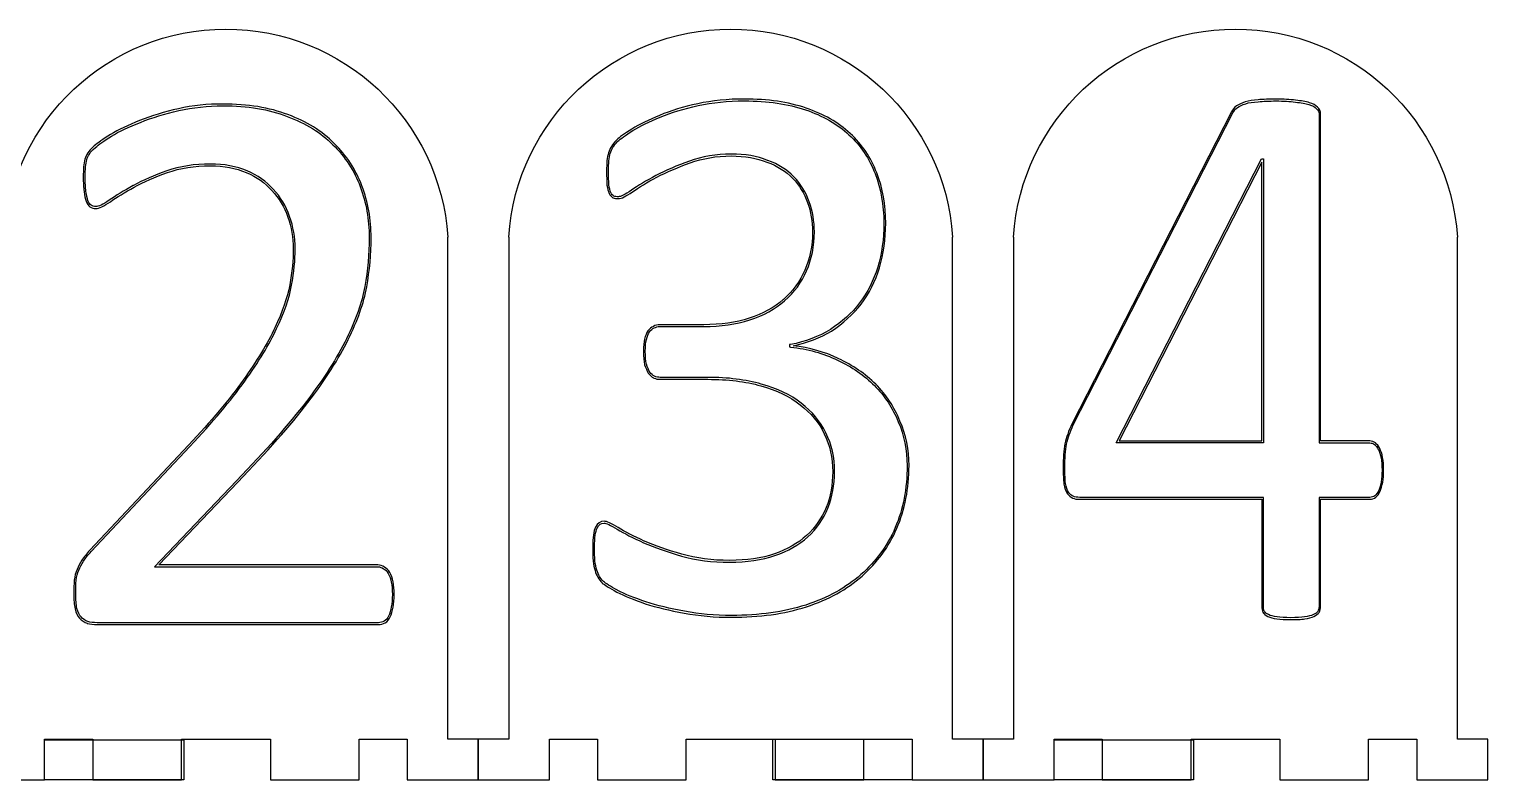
# Model space of a CAD drawing. Header units: millimetres. Extents: x 2 to 252, y -164 to -3.
# Drawn here: x 107.1 to 250.8, y -77.3 to -3.3 of the extents above; entities that cross this region are included whole.
import ezdxf

# ---------------------------------------------------------------- set-up
doc = ezdxf.new("R2010")
doc.units = ezdxf.units.MM
doc.layers.get('0').update_dxf_attribs({"linetype": 'CONTINUOUS'})

msp = doc.modelspace()

# ---------------------------------------------------------------- linework, layer by layer
for p, q in [((121.78, -11.16), (121.78, -11.16)), ((173, -10.85), (173, -10.85)), ((177.57, -10.21), (177.57, -10.21)), ((225.57, -11.47), (209.84, -42.25)), ((225.57, -11.47), (225.57, -11.47)), ((226.07, -10.89), (226.06, -10.89)), ((226.07, -10.89), (226.07, -10.89)), ((228.21, -10.48), (228.21, -10.48)), ((228.21, -10.48), (228.21, -10.48)), ((231.87, -10.52), (231.87, -10.52)), ((231.87, -10.52), (231.87, -10.52)), ((231.89, -10.33), (231.89, -10.33)), ((233.95, -11.16), (233.95, -11.16)), ((233.95, -11.16), (233.96, -11.17)), ((118.03, -12.51), (118.03, -12.51)), ((132.5, -11.93), (132.5, -11.93)), ((132.5, -11.93), (132.5, -11.93)), ((169.27, -11.99), (169.27, -11.99)), ((169.27, -11.99), (169.27, -11.99)), ((209.98, -42.34), (225.71, -11.57)), ((225.71, -11.57), (225.71, -11.57)), ((234.2, -11.68), (234.2, -44.11)), ((234.36, -43.92), (234.36, -11.68)), ((115.08, -13.71), (115.08, -13.71)), ((187.86, -13.73), (187.86, -13.73)), ((113.6, -14.99), (113.6, -14.99)), ((113.6, -14.99), (113.61, -14.99)), ((164.35, -15.57), (164.35, -15.57)), ((164.35, -15.57), (164.35, -15.57)), ((112.56, -16.13), (112.56, -16.13)), ((112.56, -16.13), (112.56, -16.14)), ((164.21, -16.31), (164.21, -16.31)), ((172.15, -16.33), (172.15, -16.33)), ((179.79, -16.43), (179.79, -16.43)), ((179.79, -16.43), (179.79, -16.43)), ((179.86, -16.26), (179.85, -16.26)), ((120.64, -17.28), (120.64, -17.28)), ((120.64, -17.28), (120.64, -17.28)), ((164.02, -18.68), (164.02, -18.68)), ((164.02, -18.68), (164.02, -18.69)), ((164.21, -18.67), (164.21, -18.66)), ((190.44, -17.56), (190.44, -17.56)), ((190.44, -17.56), (190.44, -17.56)), ((190.61, -17.5), (190.61, -17.5)), ((117.34, -18.73), (117.33, -18.73)), ((130.99, -19.22), (130.99, -19.23)), ((164.22, -19.51), (164.22, -19.52)), ((164.22, -19.52), (164.23, -19.52)), ((164.6, -19.94), (164.61, -19.94)), ((164.61, -19.94), (164.62, -19.95)), ((166.54, -19.36), (166.54, -19.36)), ((112.68, -20.28), (112.68, -20.29)), ((112.68, -20.29), (112.68, -20.29)), ((113.06, -20.83), (113.06, -20.83)), ((113.06, -20.83), (113.06, -20.84)), ((114.96, -20.18), (114.96, -20.18)), ((115.07, -20.33), (115.07, -20.33)), ((183.96, -20.36), (183.96, -20.36)), ((132.74, -21.78), (132.74, -21.78)), ((148.34, -73.32), (148.34, -23.83)), ((154.34, -23.83), (154.34, -73.32)), ((198.09, -73.32), (198.09, -23.83)), ((204.09, -23.83), (204.09, -73.32)), ((247.84, -73.32), (247.84, -23.83)), ((183.52, -27.08), (183.52, -27.08)), ((183.52, -27.08), (183.52, -27.08)), ((190.88, -26.84), (190.88, -26.84)), ((181.41, -29.96), (181.4, -29.96)), ((181.4, -29.96), (181.4, -29.96)), ((181.52, -30.09), (181.53, -30.09)), ((189.07, -30.43), (189.07, -30.42)), ((131.29, -32.75), (131.29, -32.75)), ((131.46, -32.83), (131.46, -32.83)), ((168.05, -33.07), (168.05, -33.07)), ((168.66, -32.78), (168.67, -32.78)), ((168.67, -32.78), (168.67, -32.78)), ((173.55, -32.46), (169.24, -32.46)), ((169.24, -32.64), (173.55, -32.64)), ((178.04, -31.81), (178.04, -31.81)), ((138.34, -33.84), (138.34, -33.84)), ((167.91, -33.91), (167.91, -33.9)), ((167.91, -33.91), (167.91, -33.91)), ((168.2, -33.17), (168.2, -33.17)), ((182.1, -34.41), (182.02, -34.42)), ((182.02, -34.42), (182.02, -34.65)), ((186.14, -33.08), (186.14, -33.08)), ((182.02, -34.65), (182.11, -34.66)), ((186.82, -35.79), (186.82, -35.79)), ((167.73, -36.39), (167.73, -36.39)), ((167.73, -36.39), (167.73, -36.4)), ((168.09, -37.22), (168.09, -37.22)), ((168.09, -37.22), (168.09, -37.23)), ((186.74, -35.95), (186.74, -35.95)), ((186.74, -35.95), (186.74, -35.95)), ((128.16, -37.92), (128.16, -37.92)), ((128.31, -38.03), (128.31, -38.03)), ((168.62, -37.71), (168.62, -37.71)), ((168.62, -37.71), (168.63, -37.72)), ((173.97, -37.65), (169.27, -37.65)), ((169.27, -37.84), (173.97, -37.84)), ((179.19, -38.48), (179.19, -38.48)), ((183.05, -40.34), (183.05, -40.34)), ((192.73, -42.02), (192.73, -42.02)), ((192.73, -42.02), (192.73, -42.02)), ((209.84, -42.25), (209.84, -42.25)), ((209.98, -42.34), (209.98, -42.34)), ((122.78, -44.33), (113.05, -54.69)), ((113.18, -54.82), (122.91, -44.46)), ((185.43, -43.21), (185.43, -43.21)), ((185.43, -43.21), (185.43, -43.21)), ((185.6, -43.13), (185.6, -43.13)), ((209.31, -44.23), (209.31, -44.23)), ((209.58, -43.31), (209.58, -43.31)), ((209.58, -43.31), (209.58, -43.31)), ((234.2, -44.11), (239.2, -44.11)), ((239.2, -43.92), (234.36, -43.92)), ((240.04, -44.77), (240.05, -44.77)), ((240.05, -44.77), (240.05, -44.77)), ((127.51, -47.84), (119.41, -56.33)), ((119.85, -56.14), (127.64, -47.97)), ((127.51, -47.84), (127.51, -47.84)), ((127.64, -47.97), (127.64, -47.97)), ((209.05, -48.14), (209.05, -48.14)), ((209.05, -48.14), (209.05, -48.15)), ((209.37, -49.08), (209.37, -49.09)), ((209.37, -49.09), (209.38, -49.09)), ((228.72, -49.48), (210.62, -49.48)), ((210.62, -49.67), (228.56, -49.67)), ((228.56, -49.67), (228.56, -60.22)), ((228.72, -60.22), (228.72, -49.48)), ((239.2, -49.48), (234.2, -49.48)), ((234.2, -49.48), (234.2, -60.22)), ((234.36, -60.22), (234.36, -49.67)), ((234.36, -49.67), (239.2, -49.67)), ((185.79, -50.54), (185.79, -50.54)), ((185.79, -50.54), (185.79, -50.54)), ((165.02, -52.61), (165.02, -52.61)), ((165.12, -52.46), (165.12, -52.46)), ((167.63, -53.95), (167.63, -53.96)), ((167.63, -53.96), (167.63, -53.96)), ((167.71, -53.79), (167.7, -53.79)), ((112.26, -55.68), (112.26, -55.68)), ((112.26, -55.68), (112.26, -55.68)), ((112.42, -55.78), (112.42, -55.78)), ((162.65, -55.75), (162.65, -55.76)), ((162.65, -55.76), (162.65, -55.76)), ((171.35, -55.26), (171.35, -55.26)), ((111.96, -56.66), (111.96, -56.66)), ((111.96, -56.66), (111.96, -56.66)), ((119.41, -56.33), (141.45, -56.33)), ((141.45, -56.14), (119.85, -56.14)), ((141.98, -56.51), (141.98, -56.51)), ((141.98, -56.51), (141.99, -56.51)), ((142.45, -56.98), (142.46, -56.99)), ((142.46, -56.99), (142.46, -56.99)), ((142.62, -56.89), (142.61, -56.89)), ((111.51, -57.63), (111.51, -57.63)), ((111.51, -57.63), (111.51, -57.63)), ((142.75, -57.85), (142.75, -57.85)), ((142.75, -57.85), (142.75, -57.85)), ((163.55, -57.91), (163.56, -57.92)), ((163.56, -57.92), (163.56, -57.92)), ((164.99, -58.81), (164.99, -58.81)), ((164.99, -58.81), (164.99, -58.81)), ((165.08, -58.65), (165.07, -58.64)), ((142.75, -60.27), (142.75, -60.27)), ((142.75, -60.27), (142.75, -60.27)), ((142.94, -60.31), (142.94, -60.3)), ((167.79, -59.96), (167.79, -59.96)), ((183.67, -60.27), (183.67, -60.27)), ((111.59, -60.46), (111.59, -60.46)), ((111.59, -60.46), (111.59, -60.47)), ((112.04, -61.4), (112.04, -61.4)), ((112.04, -61.4), (112.04, -61.4)), ((142.49, -61.18), (142.49, -61.18)), ((142.49, -61.18), (142.49, -61.18)), ((171.66, -60.7), (171.66, -60.7)), ((228.67, -60.82), (228.67, -60.82)), ((228.67, -60.82), (228.68, -60.83)), ((229.15, -61.21), (229.15, -61.21)), ((229.15, -61.21), (229.15, -61.21)), ((234.2, -60.83), (234.21, -60.83)), ((234.21, -60.83), (234.21, -60.83)), ((112.77, -61.89), (112.78, -61.89)), ((112.78, -61.89), (112.78, -61.9)), ((141.49, -61.83), (113.77, -61.83)), ((113.77, -62.02), (141.49, -62.02)), ((142.15, -61.85), (142.16, -61.85)), ((142.16, -61.85), (142.16, -61.85)), ((108.59, -77.32), (108.59, -73.32)), ((108.59, -73.32), (113.34, -73.32)), ((108.59, -73.38), (122.33, -73.38)), ((108.59, -77.32), (108.59, -73.38)), ((113.34, -73.32), (113.34, -77.32)), ((122.09, -77.32), (122.09, -73.32)), ((122.09, -73.32), (130.84, -73.32)), ((122.33, -73.38), (122.33, -77.32)), ((130.84, -73.32), (130.84, -77.32)), ((139.59, -77.32), (139.59, -73.32)), ((139.59, -73.32), (144.34, -73.32)), ((144.34, -73.32), (144.34, -77.32)), ((151.34, -73.32), (148.34, -73.32)), ((151.34, -77.32), (151.34, -73.32)), ((154.34, -73.32), (151.34, -73.32)), ((151.34, -73.32), (151.34, -77.32)), ((158.34, -77.32), (158.34, -73.32)), ((158.34, -73.32), (163.09, -73.32)), ((163.09, -73.32), (163.09, -77.32)), ((171.84, -77.32), (171.84, -73.32)), ((171.84, -73.32), (180.59, -73.32)), ((180.37, -73.32), (194.09, -73.32)), ((180.37, -77.32), (180.37, -73.32)), ((180.59, -73.32), (180.59, -77.32)), ((189.34, -77.32), (189.34, -73.32)), ((189.34, -73.32), (194.09, -73.32)), ((194.09, -73.32), (194.09, -77.32)), ((194.09, -73.32), (194.09, -77.32)), ((201.09, -73.32), (198.09, -73.32)), ((201.09, -77.32), (201.09, -73.32)), ((204.09, -73.32), (201.09, -73.32)), ((201.09, -73.32), (201.09, -77.32)), ((208.09, -77.32), (208.09, -73.32)), ((208.09, -73.32), (212.84, -73.32)), ((208.09, -73.38), (221.83, -73.38)), ((208.09, -77.32), (208.09, -73.38)), ((212.84, -73.32), (212.84, -77.32)), ((221.59, -77.32), (221.59, -73.32)), ((221.59, -73.32), (230.34, -73.32)), ((221.83, -73.38), (221.83, -77.32)), ((230.34, -73.32), (230.34, -77.32)), ((239.09, -77.32), (239.09, -73.32)), ((239.09, -73.32), (243.84, -73.32)), ((243.84, -73.32), (243.84, -77.32)), ((250.84, -73.32), (247.84, -73.32)), ((250.84, -77.32), (250.84, -73.32)), ((101.59, -77.32), (108.59, -77.32)), ((122.33, -77.32), (108.59, -77.32)), ((113.34, -77.32), (122.09, -77.32)), ((130.84, -77.32), (139.59, -77.32)), ((144.34, -77.32), (151.34, -77.32)), ((151.34, -77.32), (158.34, -77.32)), ((163.09, -77.32), (171.84, -77.32)), ((194.09, -77.32), (180.37, -77.32)), ((180.59, -77.32), (189.34, -77.32)), ((194.09, -77.32), (201.09, -77.32)), ((201.09, -77.32), (208.09, -77.32)), ((221.83, -77.32), (208.09, -77.32)), ((212.84, -77.32), (221.59, -77.32)), ((230.34, -77.32), (239.09, -77.32)), ((243.84, -77.32), (250.84, -77.32))]:
    msp.add_line(p, q)
for points in [[(214.22, -44.11), (228.53, -16.12), (228.64, -16.12), (228.72, -16.12), (228.72, -44.11)], [(228.56, -43.92), (228.56, -16.43), (214.51, -43.92)]]:
    msp.add_lwpolyline(points, close=True)
at = {"extrusion": (0, 0, -1)}
for centre in [(-126.46, -25.24), (-176.21, -25.24), (-225.96, -25.24)]:
    msp.add_arc(centre, 21.92, 3.6953, 176.3047, dxfattribs=at)
for points, degree in [([(121.78, -11.16), (120.4, -11.48), (119.13, -11.87), (117.96, -12.34)], 3), ([(118.03, -12.51), (119.19, -12.05), (120.45, -11.66), (121.82, -11.35)], 3), ([(126.18, -10.7), (124.65, -10.7), (123.18, -10.85), (121.78, -11.16)], 3), ([(121.82, -11.35), (123.21, -11.04), (124.66, -10.88), (126.18, -10.88)], 3), ([(132.57, -11.75), (130.75, -11.05), (128.62, -10.7), (126.18, -10.7)], 3), ([(126.18, -10.88), (128.6, -10.88), (130.7, -11.23), (132.5, -11.93)], 3), ([(172.96, -10.67), (171.56, -10.98), (170.3, -11.36), (169.2, -11.82)], 3), ([(169.27, -11.99), (170.36, -11.54), (171.6, -11.16), (173, -10.85)], 3), ([(177.57, -10.21), (175.93, -10.21), (174.39, -10.37), (172.96, -10.67)], 3), ([(173, -10.85), (174.42, -10.55), (175.94, -10.39), (177.57, -10.39)], 3), ([(183.64, -11.1), (181.89, -10.51), (179.87, -10.21), (177.57, -10.21)], 3), ([(177.57, -10.4), (179.85, -10.4), (181.86, -10.69), (183.58, -11.27)], 3), ([(183.58, -11.27), (185.3, -11.85), (186.73, -12.67), (187.86, -13.73)], 3), ([(187.99, -13.6), (186.83, -12.52), (185.38, -11.69), (183.64, -11.1)], 3), ([(226.06, -10.89), (225.85, -11.06), (225.69, -11.25), (225.57, -11.47)], 3), ([(225.71, -11.57), (225.81, -11.37), (225.96, -11.2), (226.15, -11.05)], 3), ([(226.93, -10.49), (226.59, -10.6), (226.3, -10.73), (226.07, -10.89)], 3), ([(226.15, -11.05), (226.37, -10.9), (226.64, -10.77), (226.97, -10.67)], 3), ([(228.19, -10.29), (227.7, -10.32), (227.28, -10.38), (226.93, -10.49)], 3), ([(226.97, -10.67), (227.3, -10.57), (227.71, -10.5), (228.21, -10.48)], 3), ([(229.96, -10.21), (229.28, -10.21), (228.69, -10.24), (228.19, -10.29)], 3), ([(228.21, -10.48), (228.7, -10.43), (229.28, -10.4), (229.96, -10.4)], 3), ([(231.89, -10.33), (231.34, -10.25), (230.7, -10.21), (229.96, -10.21)], 3), ([(229.96, -10.4), (230.7, -10.4), (231.33, -10.44), (231.87, -10.52)], 3), ([(231.87, -10.52), (232.43, -10.57), (232.88, -10.65), (233.21, -10.75)], 3), ([(233.25, -10.57), (232.91, -10.46), (232.45, -10.38), (231.89, -10.33)], 3), ([(233.21, -10.75), (233.54, -10.85), (233.79, -10.99), (233.95, -11.16)], 3), ([(234.06, -11.02), (233.86, -10.82), (233.59, -10.67), (233.25, -10.57)], 3), ([(233.96, -11.17), (234.12, -11.31), (234.2, -11.47), (234.2, -11.68)], 3), ([(234.36, -11.68), (234.36, -11.42), (234.25, -11.19), (234.06, -11.02)], 3), ([(117.96, -12.34), (116.82, -12.78), (115.86, -13.24), (115.08, -13.71)], 3), ([(115.18, -13.87), (115.95, -13.4), (116.9, -12.95), (118.03, -12.51)], 3), ([(132.5, -11.93), (134.33, -12.6), (135.83, -13.53), (137, -14.71)], 3), ([(137.14, -14.58), (135.94, -13.37), (134.41, -12.43), (132.57, -11.75)], 3), ([(169.2, -11.82), (168.13, -12.26), (167.22, -12.71), (166.47, -13.17)], 3), ([(166.57, -13.32), (167.3, -12.87), (168.2, -12.43), (169.27, -11.99)], 3), ([(115.08, -13.71), (114.33, -14.18), (113.8, -14.55), (113.48, -14.84)], 3), ([(113.61, -14.99), (113.91, -14.71), (114.43, -14.33), (115.18, -13.87)], 3), ([(164.97, -14.25), (164.73, -14.48), (164.56, -14.69), (164.46, -14.88)], 3), ([(166.47, -13.17), (165.73, -13.63), (165.23, -13.99), (164.97, -14.25)], 3), ([(165.1, -14.38), (165.34, -14.14), (165.83, -13.78), (166.57, -13.32)], 3), ([(187.86, -13.73), (189.02, -14.8), (189.88, -16.07), (190.44, -17.56)], 3), ([(190.61, -17.5), (190.04, -15.98), (189.17, -14.68), (187.99, -13.6)], 3), ([(112.84, -15.53), (112.74, -15.72), (112.64, -15.92), (112.56, -16.13)], 3), ([(112.74, -16.19), (112.82, -15.99), (112.9, -15.8), (113, -15.63)], 3), ([(113.48, -14.84), (113.17, -15.11), (112.96, -15.33), (112.84, -15.53)], 3), ([(113, -15.63), (113.1, -15.46), (113.3, -15.24), (113.6, -14.99)], 3), ([(137, -14.71), (138.21, -15.9), (139.11, -17.27), (139.7, -18.84)], 3), ([(139.87, -18.78), (139.27, -17.18), (138.36, -15.78), (137.14, -14.58)], 3), ([(164.18, -15.51), (164.1, -15.73), (164.05, -15.99), (164.02, -16.3)], 3), ([(164.46, -14.88), (164.35, -15.07), (164.26, -15.27), (164.18, -15.51)], 3), ([(164.18, -15.51), (164.18, -15.51), (164.18, -15.51), (164.18, -15.51)], 3), ([(164.18, -15.51), (164.18, -15.51), (164.18, -15.51), (164.18, -15.51)], 3), ([(164.21, -16.31), (164.23, -16.01), (164.28, -15.76), (164.35, -15.57)], 3), ([(164.35, -15.57), (164.43, -15.34), (164.52, -15.15), (164.61, -14.97)], 3), ([(164.61, -14.97), (164.71, -14.81), (164.87, -14.61), (165.1, -14.38)], 3), ([(176.27, -15.64), (174.78, -15.64), (173.41, -15.87), (172.15, -16.33)], 3), ([(179.85, -16.26), (178.82, -15.84), (177.63, -15.64), (176.27, -15.64)], 3), ([(112.44, -16.9), (112.42, -17.18), (112.4, -17.52), (112.4, -17.92)], 3), ([(112.56, -16.14), (112.51, -16.35), (112.47, -16.61), (112.44, -16.9)], 3), ([(112.59, -17.92), (112.59, -17.53), (112.6, -17.19), (112.63, -16.91)], 3), ([(112.63, -16.91), (112.65, -16.63), (112.69, -16.39), (112.74, -16.19)], 3), ([(112.74, -16.19), (112.74, -16.19), (112.74, -16.19), (112.74, -16.19)], 3), ([(124.94, -16.62), (123.35, -16.62), (121.92, -16.84), (120.64, -17.28)], 3), ([(120.7, -17.46), (121.96, -17.02), (123.37, -16.8), (124.94, -16.8)], 3), ([(128.54, -17.28), (127.49, -16.84), (126.29, -16.62), (124.94, -16.62)], 3), ([(124.94, -16.8), (126.27, -16.8), (127.45, -17.02), (128.47, -17.46)], 3), ([(164.02, -16.3), (164, -16.58), (163.98, -16.91), (163.98, -17.3)], 3), ([(164.17, -17.3), (164.17, -16.92), (164.18, -16.59), (164.21, -16.31)], 3), ([(172.15, -16.33), (170.92, -16.77), (169.82, -17.24), (168.85, -17.75)], 3), ([(168.93, -17.91), (169.9, -17.41), (170.99, -16.94), (172.21, -16.51)], 3), ([(172.21, -16.51), (173.45, -16.05), (174.8, -15.82), (176.27, -15.82)], 3), ([(176.27, -15.82), (177.61, -15.82), (178.78, -16.03), (179.79, -16.43)], 3), ([(179.79, -16.43), (180.82, -16.81), (181.67, -17.34), (182.32, -18.01)], 3), ([(182.45, -17.88), (181.78, -17.18), (180.91, -16.64), (179.86, -16.26)], 3), ([(112.4, -17.92), (112.4, -18.46), (112.43, -18.93), (112.48, -19.33)], 3), ([(112.67, -19.31), (112.61, -18.92), (112.59, -18.46), (112.59, -17.92)], 3), ([(120.64, -17.28), (119.4, -17.73), (118.3, -18.21), (117.34, -18.73)], 3), ([(117.42, -18.89), (118.37, -18.38), (119.47, -17.9), (120.7, -17.46)], 3), ([(128.47, -17.46), (129.49, -17.89), (130.33, -18.48), (130.99, -19.22)], 3), ([(131.13, -19.1), (130.45, -18.34), (129.58, -17.73), (128.54, -17.28)], 3), ([(163.98, -17.3), (163.98, -17.86), (164, -18.32), (164.02, -18.68)], 3), ([(164.02, -18.69), (164.08, -19.02), (164.14, -19.3), (164.22, -19.51)], 3), ([(164.21, -18.66), (164.18, -18.31), (164.17, -17.86), (164.17, -17.3)], 3), ([(164.39, -19.44), (164.32, -19.24), (164.26, -18.99), (164.21, -18.67)], 3), ([(168.85, -17.75), (167.88, -18.26), (167.07, -18.75), (166.43, -19.21)], 3), ([(166.54, -19.36), (167.17, -18.91), (167.97, -18.42), (168.93, -17.91)], 3), ([(182.32, -18.01), (182.97, -18.69), (183.46, -19.49), (183.79, -20.42)], 3), ([(183.96, -20.36), (183.62, -19.41), (183.12, -18.58), (182.45, -17.88)], 3), ([(190.44, -17.56), (191.02, -19.03), (191.31, -20.66), (191.31, -22.46)], 3), ([(191.49, -22.46), (191.49, -20.64), (191.2, -18.99), (190.61, -17.5)], 3), ([(112.48, -19.33), (112.53, -19.72), (112.6, -20.04), (112.68, -20.28)], 3), ([(112.86, -20.22), (112.78, -20), (112.72, -19.69), (112.67, -19.31)], 3), ([(117.33, -18.73), (116.4, -19.25), (115.61, -19.73), (114.96, -20.18)], 3), ([(115.07, -20.33), (115.71, -19.89), (116.5, -19.41), (117.42, -18.89)], 3), ([(130.99, -19.23), (131.68, -19.97), (132.21, -20.84), (132.56, -21.84)], 3), ([(132.74, -21.78), (132.37, -20.76), (131.84, -19.86), (131.13, -19.1)], 3), ([(139.7, -18.84), (140.29, -20.42), (140.58, -22.09), (140.58, -23.87)], 3), ([(140.77, -23.88), (140.77, -22.07), (140.47, -20.37), (139.87, -18.78)], 3), ([(164.23, -19.52), (164.33, -19.71), (164.46, -19.85), (164.6, -19.94)], 3), ([(164.69, -19.77), (164.59, -19.71), (164.48, -19.6), (164.39, -19.44)], 3), ([(164.62, -19.95), (164.78, -20), (164.96, -20.03), (165.15, -20.03)], 3), ([(165.15, -19.84), (164.98, -19.84), (164.83, -19.82), (164.69, -19.77)], 3), ([(166.43, -19.21), (165.8, -19.64), (165.35, -19.84), (165.15, -19.84)], 3), ([(165.15, -20.03), (165.45, -20.03), (165.89, -19.8), (166.54, -19.36)], 3), ([(112.68, -20.29), (112.79, -20.53), (112.91, -20.71), (113.06, -20.83)], 3), ([(113.17, -20.68), (113.06, -20.59), (112.95, -20.44), (112.86, -20.22)], 3), ([(113.06, -20.84), (113.23, -20.95), (113.42, -21.01), (113.62, -21.01)], 3), ([(113.62, -20.82), (113.46, -20.82), (113.31, -20.77), (113.17, -20.68)], 3), ([(114.96, -20.18), (114.35, -20.61), (113.88, -20.82), (113.62, -20.82)], 3), ([(113.62, -21.01), (113.97, -21.01), (114.44, -20.77), (115.07, -20.33)], 3), ([(183.79, -20.42), (184.11, -21.33), (184.28, -22.29), (184.28, -23.3)], 3), ([(184.46, -23.3), (184.46, -22.27), (184.29, -21.29), (183.96, -20.36)], 3), ([(132.56, -21.84), (132.92, -22.82), (133.1, -23.86), (133.1, -24.96)], 3), ([(133.29, -24.97), (133.29, -23.84), (133.1, -22.78), (132.74, -21.78)], 3), ([(191.31, -22.46), (191.31, -24), (191.11, -25.45), (190.7, -26.79)], 3), ([(190.88, -26.84), (191.29, -25.48), (191.49, -24.02), (191.49, -22.46)], 3), ([(140.58, -23.87), (140.58, -25.48), (140.44, -27.08), (140.16, -28.69)], 3), ([(140.34, -28.72), (140.63, -27.11), (140.77, -25.49), (140.77, -23.88)], 3), ([(184.28, -23.3), (184.28, -24.69), (184.03, -25.95), (183.52, -27.08)], 3), ([(183.69, -27.16), (184.2, -26), (184.46, -24.71), (184.46, -23.3)], 3), ([(133.1, -24.96), (133.1, -26.07), (132.99, -27.26), (132.75, -28.53)], 3), ([(132.94, -28.56), (133.17, -27.29), (133.29, -26.09), (133.29, -24.97)], 3), ([(183.52, -27.08), (183.04, -28.19), (182.34, -29.15), (181.41, -29.96)], 3), ([(181.53, -30.09), (182.48, -29.27), (183.2, -28.29), (183.69, -27.16)], 3), ([(190.7, -26.79), (190.3, -28.1), (189.7, -29.28), (188.92, -30.31)], 3), ([(189.07, -30.42), (189.86, -29.37), (190.47, -28.18), (190.88, -26.84)], 3), ([(132.75, -28.53), (132.52, -29.79), (132.03, -31.2), (131.29, -32.75)], 3), ([(131.46, -32.83), (132.21, -31.27), (132.7, -29.85), (132.94, -28.56)], 3), ([(140.16, -28.69), (139.87, -30.26), (139.27, -31.98), (138.34, -33.84)], 3), ([(138.51, -33.93), (139.44, -32.05), (140.05, -30.31), (140.34, -28.72)], 3), ([(181.4, -29.96), (180.5, -30.76), (179.38, -31.38), (178.04, -31.81)], 3), ([(178.09, -31.98), (179.45, -31.55), (180.6, -30.92), (181.52, -30.09)], 3), ([(188.92, -30.31), (188.14, -31.32), (187.18, -32.19), (186.04, -32.93)], 3), ([(186.14, -33.08), (187.3, -32.34), (188.27, -31.45), (189.07, -30.43)], 3), ([(131.29, -32.75), (130.57, -34.3), (129.52, -36.02), (128.16, -37.92)], 3), ([(128.31, -38.03), (129.68, -36.13), (130.73, -34.4), (131.46, -32.83)], 3), ([(168.59, -32.62), (168.39, -32.7), (168.21, -32.85), (168.05, -33.07)], 3), ([(168.2, -33.17), (168.35, -32.98), (168.5, -32.85), (168.66, -32.78)], 3), ([(169.24, -32.46), (169, -32.46), (168.78, -32.51), (168.59, -32.62)], 3), ([(168.67, -32.78), (168.83, -32.69), (169.02, -32.64), (169.24, -32.64)], 3), ([(178.04, -31.81), (176.72, -32.24), (175.23, -32.46), (173.55, -32.46)], 3), ([(173.55, -32.64), (175.24, -32.64), (176.76, -32.42), (178.09, -31.98)], 3), ([(186.04, -32.93), (184.9, -33.63), (183.59, -34.13), (182.1, -34.41)], 3), ([(138.34, -33.84), (137.44, -35.68), (136.13, -37.74), (134.4, -40.02)], 3), ([(134.55, -40.13), (136.28, -37.84), (137.6, -35.78), (138.51, -33.93)], 3), ([(167.73, -33.87), (167.65, -34.18), (167.61, -34.58), (167.61, -35.07)], 3), ([(168.05, -33.07), (167.91, -33.26), (167.81, -33.53), (167.73, -33.87)], 3), ([(167.8, -35.07), (167.8, -34.59), (167.84, -34.2), (167.91, -33.91)], 3), ([(167.91, -33.9), (167.99, -33.58), (168.08, -33.34), (168.2, -33.17)], 3), ([(182.36, -34.53), (183.77, -34.24), (185.04, -33.77), (186.14, -33.08)], 3), ([(167.61, -35.07), (167.61, -35.61), (167.65, -36.05), (167.73, -36.39)], 3), ([(167.91, -36.35), (167.84, -36.03), (167.8, -35.6), (167.8, -35.07)], 3), ([(182.11, -34.66), (183.8, -34.84), (185.35, -35.27), (186.74, -35.95)], 3), ([(186.82, -35.79), (185.47, -35.13), (183.98, -34.72), (182.36, -34.53)], 3), ([(190.51, -38.33), (189.48, -37.3), (188.25, -36.46), (186.82, -35.79)], 3), ([(167.73, -36.4), (167.84, -36.73), (167.95, -37.01), (168.09, -37.22)], 3), ([(168.24, -37.12), (168.12, -36.92), (168.01, -36.67), (167.91, -36.35)], 3), ([(168.09, -37.23), (168.25, -37.44), (168.43, -37.6), (168.62, -37.71)], 3), ([(168.7, -37.54), (168.54, -37.45), (168.39, -37.31), (168.24, -37.12)], 3), ([(186.74, -35.95), (188.16, -36.61), (189.37, -37.45), (190.38, -38.46)], 3), ([(128.16, -37.92), (126.82, -39.81), (125.02, -41.95), (122.78, -44.33)], 3), ([(122.91, -44.46), (125.16, -42.07), (126.96, -39.93), (128.31, -38.03)], 3), ([(168.63, -37.72), (168.84, -37.8), (169.06, -37.84), (169.27, -37.84)], 3), ([(169.27, -37.65), (169.08, -37.65), (168.89, -37.62), (168.7, -37.54)], 3), ([(179.23, -38.31), (177.7, -37.87), (175.94, -37.65), (173.97, -37.65)], 3), ([(173.97, -37.84), (175.93, -37.84), (177.67, -38.05), (179.19, -38.48)], 3), ([(179.19, -38.48), (180.73, -38.91), (182.02, -39.53), (183.05, -40.34)], 3), ([(183.16, -40.19), (182.11, -39.37), (180.8, -38.74), (179.23, -38.31)], 3), ([(190.38, -38.46), (191.39, -39.47), (192.17, -40.66), (192.73, -42.02)], 3), ([(192.9, -41.95), (192.34, -40.57), (191.54, -39.36), (190.51, -38.33)], 3), ([(134.4, -40.02), (132.67, -42.27), (130.37, -44.88), (127.51, -47.84)], 3), ([(127.64, -47.97), (130.51, -45.01), (132.81, -42.39), (134.55, -40.13)], 3), ([(185.6, -43.13), (185.06, -42), (184.24, -41.02), (183.16, -40.19)], 3), ([(183.05, -40.34), (184.11, -41.15), (184.9, -42.1), (185.43, -43.21)], 3), ([(192.73, -42.02), (193.31, -43.36), (193.6, -44.8), (193.6, -46.34)], 3), ([(193.79, -46.34), (193.79, -44.78), (193.49, -43.31), (192.9, -41.95)], 3), ([(209.84, -42.25), (209.68, -42.59), (209.54, -42.92), (209.43, -43.24)], 3), ([(209.58, -43.31), (209.69, -43), (209.83, -42.68), (209.98, -42.34)], 3), ([(185.43, -43.21), (185.99, -44.32), (186.27, -45.57), (186.27, -46.96)], 3), ([(186.45, -46.95), (186.45, -45.54), (186.17, -44.27), (185.6, -43.13)], 3), ([(209.16, -44.19), (209.09, -44.51), (209.04, -44.87), (209.02, -45.26)], 3), ([(209.43, -43.24), (209.32, -43.53), (209.22, -43.85), (209.16, -44.19)], 3), ([(209.18, -45.28), (209.2, -44.89), (209.25, -44.54), (209.31, -44.23)], 3), ([(209.31, -44.23), (209.38, -43.9), (209.47, -43.59), (209.58, -43.31)], 3), ([(240.18, -44.67), (239.95, -44.18), (239.61, -43.92), (239.2, -43.92)], 3), ([(239.2, -44.11), (239.56, -44.11), (239.83, -44.32), (240.04, -44.77)], 3), ([(209.02, -45.26), (209, -45.66), (208.98, -46.1), (208.98, -46.6)], 3), ([(209.15, -46.6), (209.15, -46.11), (209.16, -45.66), (209.18, -45.28)], 3), ([(240.05, -44.77), (240.28, -45.19), (240.41, -45.87), (240.41, -46.8)], 3), ([(240.57, -46.8), (240.57, -45.85), (240.44, -45.14), (240.18, -44.67)], 3), ([(186.27, -46.96), (186.27, -48.22), (186.05, -49.39), (185.62, -50.48)], 3), ([(185.79, -50.54), (186.23, -49.44), (186.45, -48.24), (186.45, -46.95)], 3), ([(193.6, -46.34), (193.6, -48.6), (193.21, -50.64), (192.43, -52.46)], 3), ([(192.59, -52.53), (193.39, -50.69), (193.79, -48.62), (193.79, -46.34)], 3), ([(208.98, -46.6), (208.98, -47.23), (209.01, -47.74), (209.05, -48.14)], 3), ([(209.21, -48.11), (209.17, -47.73), (209.15, -47.22), (209.15, -46.6)], 3), ([(240.41, -46.8), (240.41, -47.65), (240.29, -48.31), (240.08, -48.79)], 3), ([(240.22, -48.88), (240.45, -48.36), (240.57, -47.67), (240.57, -46.8)], 3), ([(209.05, -48.15), (209.12, -48.55), (209.23, -48.86), (209.37, -49.08)], 3), ([(209.5, -48.97), (209.38, -48.78), (209.28, -48.49), (209.21, -48.11)], 3), ([(240.08, -48.79), (239.86, -49.26), (239.58, -49.48), (239.2, -49.48)], 3), ([(239.2, -49.67), (239.64, -49.67), (239.99, -49.39), (240.22, -48.88)], 3), ([(209.38, -49.09), (209.54, -49.31), (209.72, -49.46), (209.92, -49.55)], 3), ([(209.97, -49.37), (209.81, -49.3), (209.65, -49.17), (209.5, -48.97)], 3), ([(209.92, -49.55), (210.11, -49.63), (210.34, -49.67), (210.62, -49.67)], 3), ([(210.62, -49.48), (210.36, -49.48), (210.14, -49.44), (209.97, -49.37)], 3), ([(185.62, -50.48), (185.19, -51.53), (184.55, -52.45), (183.7, -53.23)], 3), ([(183.82, -53.37), (184.7, -52.57), (185.35, -51.63), (185.79, -50.54)], 3), ([(162.89, -52.42), (162.69, -52.8), (162.61, -53.45), (162.61, -54.37)], 3), ([(162.79, -54.37), (162.79, -53.46), (162.89, -52.83), (163.05, -52.5)], 3), ([(163.73, -51.83), (163.37, -51.83), (163.08, -52.04), (162.89, -52.42)], 3), ([(163.05, -52.5), (163.22, -52.16), (163.43, -52.01), (163.73, -52.01)], 3), ([(164.28, -51.99), (164.05, -51.89), (163.87, -51.83), (163.73, -51.83)], 3), ([(163.73, -52.01), (163.82, -52.01), (163.98, -52.06), (164.2, -52.16)], 3), ([(164.2, -52.16), (164.42, -52.26), (164.69, -52.41), (165.02, -52.61)], 3), ([(165.12, -52.46), (164.78, -52.25), (164.51, -52.1), (164.28, -51.99)], 3), ([(165.02, -52.61), (165.71, -53.02), (166.58, -53.47), (167.63, -53.95)], 3), ([(167.7, -53.79), (166.66, -53.31), (165.8, -52.86), (165.12, -52.46)], 3), ([(192.43, -52.46), (191.64, -54.26), (190.52, -55.8), (189.05, -57.09)], 3), ([(189.17, -57.23), (190.66, -55.92), (191.8, -54.36), (192.59, -52.53)], 3), ([(162.61, -54.37), (162.61, -54.91), (162.62, -55.37), (162.65, -55.75)], 3), ([(162.83, -55.74), (162.81, -55.36), (162.79, -54.9), (162.79, -54.37)], 3), ([(167.63, -53.96), (168.71, -54.42), (169.95, -54.85), (171.35, -55.26)], 3), ([(171.4, -55.08), (170, -54.68), (168.77, -54.25), (167.71, -53.79)], 3), ([(183.7, -53.23), (182.84, -54.01), (181.78, -54.62), (180.52, -55.05)], 3), ([(180.58, -55.22), (181.86, -54.78), (182.94, -54.17), (183.82, -53.37)], 3), ([(112.26, -55.68), (112.08, -55.97), (111.92, -56.27), (111.79, -56.59)], 3), ([(111.96, -56.66), (112.09, -56.36), (112.24, -56.06), (112.42, -55.78)], 3), ([(113.05, -54.69), (112.73, -55.03), (112.47, -55.36), (112.26, -55.68)], 3), ([(112.42, -55.78), (112.62, -55.47), (112.88, -55.15), (113.18, -54.82)], 3), ([(162.65, -55.76), (162.7, -56.12), (162.76, -56.43), (162.84, -56.69)], 3), ([(163.02, -56.64), (162.94, -56.39), (162.88, -56.09), (162.83, -55.74)], 3), ([(171.35, -55.26), (172.79, -55.67), (174.38, -55.87), (176.11, -55.87)], 3), ([(176.12, -55.69), (174.39, -55.69), (172.82, -55.49), (171.4, -55.08)], 3), ([(176.11, -55.87), (177.8, -55.87), (179.29, -55.66), (180.58, -55.22)], 3), ([(180.52, -55.05), (179.26, -55.48), (177.79, -55.69), (176.12, -55.69)], 3), ([(111.79, -56.59), (111.66, -56.88), (111.56, -57.23), (111.51, -57.63)], 3), ([(111.7, -57.65), (111.75, -57.27), (111.84, -56.94), (111.96, -56.66)], 3), ([(142.08, -56.35), (141.89, -56.22), (141.67, -56.14), (141.45, -56.14)], 3), ([(141.45, -56.33), (141.64, -56.33), (141.81, -56.39), (141.98, -56.51)], 3), ([(141.99, -56.51), (142.18, -56.61), (142.33, -56.76), (142.45, -56.98)], 3), ([(142.61, -56.89), (142.48, -56.65), (142.3, -56.47), (142.08, -56.35)], 3), ([(142.46, -56.99), (142.6, -57.21), (142.7, -57.49), (142.75, -57.85)], 3), ([(142.94, -57.82), (142.88, -57.45), (142.78, -57.14), (142.62, -56.89)], 3), ([(162.84, -56.69), (162.92, -56.95), (163.01, -57.17), (163.12, -57.36)], 3), ([(163.28, -57.27), (163.18, -57.09), (163.09, -56.89), (163.02, -56.64)], 3), ([(163.12, -57.36), (163.22, -57.55), (163.37, -57.73), (163.55, -57.91)], 3), ([(163.68, -57.78), (163.51, -57.61), (163.37, -57.43), (163.28, -57.27)], 3), ([(189.05, -57.09), (187.58, -58.38), (185.77, -59.38), (183.61, -60.09)], 3), ([(183.67, -60.27), (185.85, -59.55), (187.68, -58.54), (189.17, -57.23)], 3), ([(111.51, -57.63), (111.48, -58.03), (111.47, -58.48), (111.47, -59)], 3), ([(111.66, -59), (111.66, -58.49), (111.67, -58.04), (111.7, -57.65)], 3), ([(142.75, -57.85), (142.83, -58.18), (142.87, -58.58), (142.87, -59.04)], 3), ([(143.05, -59.04), (143.05, -58.57), (143.02, -58.17), (142.94, -57.82)], 3), ([(142.94, -57.82), (142.94, -57.82), (142.94, -57.82), (142.94, -57.82)], 3), ([(163.56, -57.92), (163.78, -58.11), (164.25, -58.4), (164.99, -58.81)], 3), ([(165.07, -58.64), (164.34, -58.24), (163.87, -57.94), (163.68, -57.78)], 3), ([(163.68, -57.78), (163.68, -57.78), (163.68, -57.78)], 2), ([(164.99, -58.81), (165.73, -59.19), (166.67, -59.58), (167.79, -59.96)], 3), ([(167.85, -59.78), (166.73, -59.4), (165.81, -59.02), (165.08, -58.65)], 3), ([(111.47, -59), (111.47, -59.58), (111.51, -60.06), (111.59, -60.46)], 3), ([(111.77, -60.42), (111.7, -60.04), (111.66, -59.57), (111.66, -59)], 3), ([(142.75, -60.27), (142.7, -60.63), (142.61, -60.93), (142.49, -61.18)], 3), ([(142.66, -61.26), (142.79, -60.99), (142.88, -60.67), (142.94, -60.31)], 3), ([(142.87, -59.04), (142.87, -59.5), (142.83, -59.91), (142.75, -60.27)], 3), ([(142.94, -60.3), (143.01, -59.93), (143.05, -59.51), (143.05, -59.04)], 3), ([(167.79, -59.96), (168.92, -60.32), (170.2, -60.63), (171.63, -60.88)], 3), ([(171.66, -60.7), (170.24, -60.45), (168.97, -60.14), (167.85, -59.78)], 3), ([(183.61, -60.09), (181.46, -60.77), (179.02, -61.12), (176.31, -61.12)], 3), ([(176.31, -61.3), (179.04, -61.3), (181.5, -60.96), (183.67, -60.27)], 3), ([(228.56, -60.22), (228.56, -60.45), (228.6, -60.64), (228.67, -60.82)], 3), ([(228.81, -60.72), (228.75, -60.58), (228.72, -60.42), (228.72, -60.22)], 3), ([(234.2, -60.22), (234.2, -60.42), (234.15, -60.58), (234.07, -60.72)], 3), ([(234.21, -60.83), (234.31, -60.65), (234.36, -60.45), (234.36, -60.22)], 3), ([(111.59, -60.47), (111.7, -60.87), (111.84, -61.18), (112.04, -61.4)], 3), ([(112.18, -61.27), (112.01, -61.08), (111.87, -60.8), (111.77, -60.42)], 3), ([(112.04, -61.4), (112.26, -61.62), (112.5, -61.78), (112.77, -61.89)], 3), ([(112.84, -61.72), (112.59, -61.62), (112.37, -61.47), (112.18, -61.27)], 3), ([(113.77, -61.83), (113.42, -61.83), (113.11, -61.79), (112.84, -61.72)], 3), ([(142.06, -61.69), (141.89, -61.78), (141.71, -61.83), (141.49, -61.83)], 3), ([(142.49, -61.18), (142.39, -61.4), (142.25, -61.57), (142.06, -61.69)], 3), ([(142.06, -61.69), (142.06, -61.69), (142.06, -61.69), (142.06, -61.69)], 3), ([(142.16, -61.85), (142.38, -61.71), (142.55, -61.51), (142.66, -61.26)], 3), ([(171.63, -60.88), (173.08, -61.16), (174.65, -61.3), (176.31, -61.3)], 3), ([(176.31, -61.12), (174.66, -61.12), (173.11, -60.98), (171.66, -60.7)], 3), ([(228.68, -60.83), (228.78, -60.98), (228.94, -61.1), (229.15, -61.21)], 3), ([(229.21, -61.04), (229.02, -60.94), (228.89, -60.83), (228.81, -60.72)], 3), ([(229.15, -61.21), (229.38, -61.32), (229.68, -61.4), (230.05, -61.45)], 3), ([(230.07, -61.27), (229.71, -61.21), (229.43, -61.14), (229.21, -61.04)], 3), ([(230.05, -61.45), (230.41, -61.51), (230.87, -61.53), (231.41, -61.53)], 3), ([(231.41, -61.34), (230.87, -61.34), (230.42, -61.32), (230.07, -61.27)], 3), ([(232.78, -61.27), (232.43, -61.32), (231.97, -61.34), (231.41, -61.34)], 3), ([(231.41, -61.53), (231.97, -61.53), (232.44, -61.51), (232.8, -61.45)], 3), ([(233.64, -61.04), (233.42, -61.14), (233.14, -61.21), (232.78, -61.27)], 3), ([(232.8, -61.45), (233.17, -61.4), (233.46, -61.32), (233.7, -61.21)], 3), ([(234.07, -60.72), (234, -60.83), (233.85, -60.94), (233.64, -61.04)], 3), ([(233.7, -61.21), (233.93, -61.1), (234.1, -60.98), (234.2, -60.83)], 3), ([(112.78, -61.9), (113.08, -61.98), (113.41, -62.02), (113.77, -62.02)], 3), ([(141.49, -62.02), (141.73, -62.02), (141.96, -61.96), (142.15, -61.85)], 3)]:
    msp.add_open_spline(points, degree=degree)

doc.saveas('drawing.dxf')
